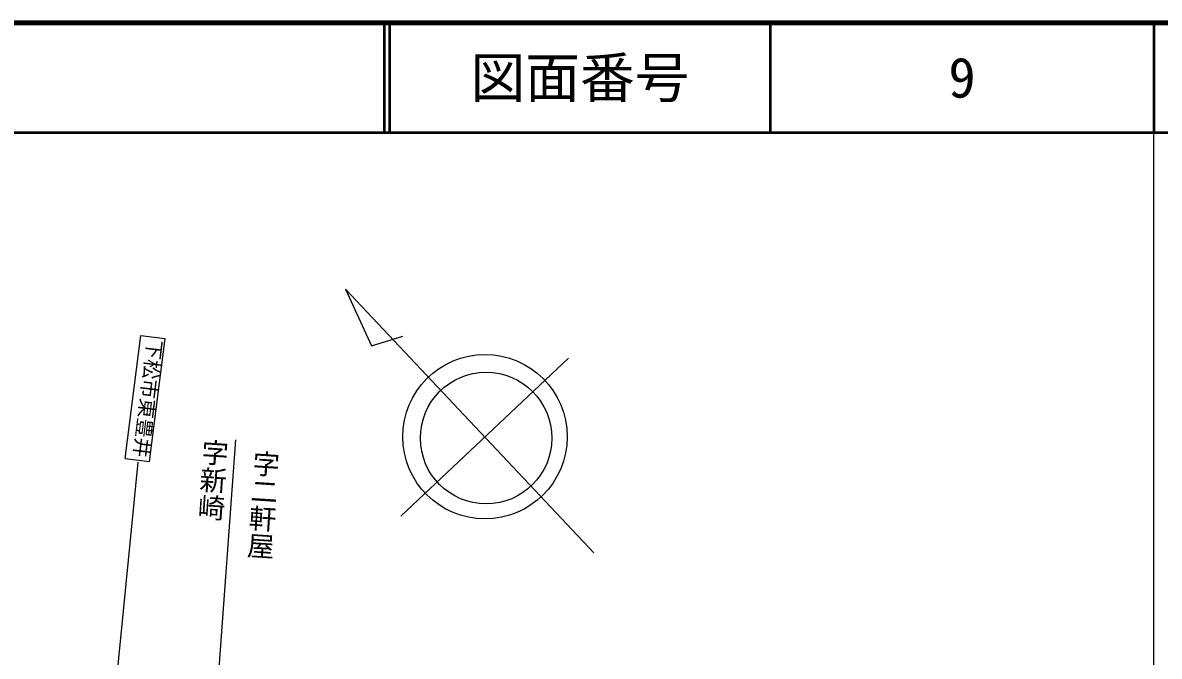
# Model space of a CAD drawing. Units: millimetres at full size, sheet at 1:1000; details may follow other scales. Extents: x 40000 to 680000, y 20000 to 380000.
# Drawn here: x 475762 to 579500, y 322212 to 380000 of the extents above; entities that cross this region are included whole.
import ezdxf
from ezdxf.enums import TextEntityAlignment as Align

# ---------------------------------------------------------------- set-up
doc = ezdxf.new("R2010")
doc.units = ezdxf.units.MM
doc.header["$LTSCALE"] = 1000
doc.layers.add('M-BMK-HTXT', color=7, linetype='Continuous')
doc.layers.add('M-TTL-TXT', color=7, linetype='Continuous')
for name, color, linetype, lineweight in [('M-BMK-ROW', 30, 'Continuous', 25), ('M-BMK-SRVR', 3, 'Continuous', 25), ('M-STR-STRC', 7, 'Continuous', 25), ('M-TTL', 2, 'Continuous', 140), ('M-TTL-BAND', 7, 'Continuous', 25), ('M-TTL-LINE', 7, 'Continuous', 50)]:
    doc.layers.add(name, color=color, linetype=linetype, lineweight=lineweight)
doc.styles.add('@ＭＳ ゴシック', font='')
doc.styles.add('ＭＳ ゴシック', font='')
doc.styles.get('@ＭＳ ゴシック').set_extended_font_data('@MS Gothic')
doc.styles.get('ＭＳ ゴシック').set_extended_font_data('MS Gothic')

msp = doc.modelspace()

# ---------------------------------------------------------------- linework, layer by layer
at = {"layer": 'M-BMK-ROW'}
msp.add_line((492446, 303794), (495204, 341947), dxfattribs=at)
at = {"layer": 'M-BMK-SRVR'}
for p, q in [((527876, 331659), (505211, 355685)), ((505211, 355685), (507584, 350538)), ((507584, 350538), (510458, 351399)), ((510288, 335001), (525564, 349411))]:
    msp.add_line(p, q, dxfattribs=at)
for centre, radius in [((517957, 342235), 7500), ((518059, 342115), 6000)]:
    msp.add_circle(centre, radius, dxfattribs=at)
at = {"layer": 'M-STR-STRC'}
for p, q in [((485106, 340266), (486532, 351481)), ((486532, 351481), (488753, 351199)), ((487326, 339983), (488753, 351199)), ((485106, 340266), (487326, 339983)), ((482293, 299244), (486284, 339928))]:
    msp.add_line(p, q, dxfattribs=at)
at = {"layer": 'M-TTL'}
msp.add_line((680000, 380000), (40000, 380000), dxfattribs=at)
at = {"layer": 'M-TTL-BAND'}
msp.add_line((579000, 20000), (579000, 370000), dxfattribs=at)
at = {"layer": 'M-TTL-LINE'}
for p, q in [((508747, 380000), (508747, 370000)), ((509247, 380000), (509247, 370000)), ((543997, 380000), (543997, 370000)), ((579000, 380000), (579000, 370000)), ((40000, 370000), (680000, 370000))]:
    msp.add_line(p, q, dxfattribs=at)

# ---------------------------------------------------------------- texts
at = {"layer": 'M-BMK-HTXT', "style": '@ＭＳ ゴシック'}
for s, p in [('字新崎', (491911, 342122)), ('字二軒屋', (496577, 341107))]:
    msp.add_text(s, height=1833, rotation=266.232, dxfattribs=at).set_placement(p, align=Align.BOTTOM_LEFT)
at = {"layer": 'M-STR-STRC', "style": 'ＭＳ ゴシック'}
msp.add_text('下松市東豊井', height=1320, rotation=263.07, dxfattribs=at).set_placement((486799, 351199), align=Align.BOTTOM_LEFT)
at = {"layer": 'M-TTL-TXT', "style": 'ＭＳ ゴシック'}
for s, p in [('図面番号', (526622, 375000)), ('9', (561497, 375000))]:
    msp.add_text(s, height=3666, dxfattribs=at).set_placement(p, align=Align.MIDDLE_CENTER)

doc.saveas('drawing.dxf')
